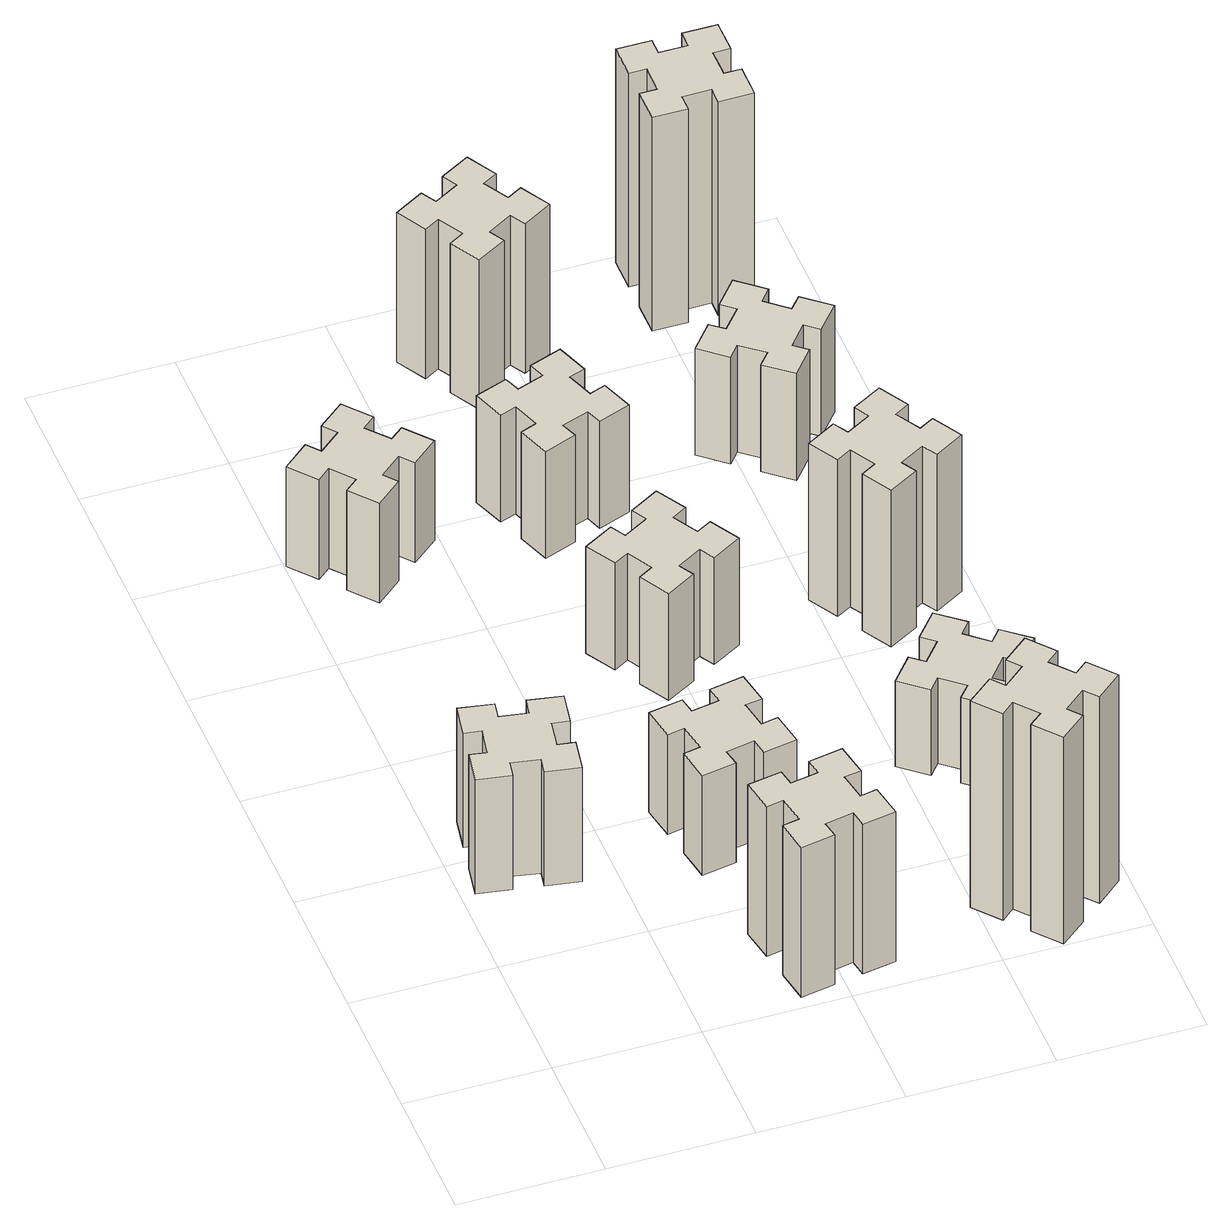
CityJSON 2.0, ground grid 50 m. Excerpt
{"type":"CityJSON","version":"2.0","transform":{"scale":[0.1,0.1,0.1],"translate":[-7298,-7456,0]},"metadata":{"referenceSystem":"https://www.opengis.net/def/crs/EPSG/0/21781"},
"CityObjects":{
"building1":{"type":"Building","attributes":{"class":"1000","function":"1000","usage":"1000","yearOfConstruction":2016,"roofType":"1000","measuredHeight":48,"storeysAboveGround":30,"storeysBelowGround":0},"geometry":[{"type":"Solid","lod":"1","boundaries":[[[[0,1,2,3,4,5,6,7,8,9,10,11,12,13,14,15,16,17,18,19]],[[17,16,20,21]],[[16,15,22,20]],[[15,14,23,22]],[[14,13,24,23]],[[13,12,25,24]],[[12,11,26,25]],[[11,10,27,26]],[[10,9,28,27]],[[9,8,29,28]],[[8,7,30,29]],[[7,6,31,30]],[[6,5,32,31]],[[5,4,33,32]],[[4,3,34,33]],[[3,2,35,34]],[[2,1,36,35]],[[1,0,37,36]],[[0,19,38,37]],[[19,18,39,38]],[[18,17,21,39]],[[24,25,26,27,28,29,30,31,32,33,34,35,36,37,38,39,21,20,22,23]]]]}]},
"building2":{"type":"Building","attributes":{"class":"1000","function":"1000","usage":"1000","yearOfConstruction":2016,"roofType":"1000","measuredHeight":42,"storeysAboveGround":30,"storeysBelowGround":0},"geometry":[{"type":"Solid","lod":"1","boundaries":[[[[40,41,42,43,44,45,46,47,48,49,50,51,52,53,54,55,56,57,58,59]],[[57,56,60,61]],[[56,55,62,60]],[[55,54,63,62]],[[54,53,64,63]],[[53,52,65,64]],[[52,51,66,65]],[[51,50,67,66]],[[50,49,68,67]],[[49,48,69,68]],[[48,47,70,69]],[[47,46,71,70]],[[46,45,72,71]],[[45,44,73,72]],[[44,43,74,73]],[[43,42,75,74]],[[42,41,76,75]],[[41,40,77,76]],[[40,59,78,77]],[[59,58,79,78]],[[58,57,61,79]],[[64,65,66,67,68,69,70,71,72,73,74,75,76,77,78,79,61,60,62,63]]]]}]},
"building3":{"type":"Building","attributes":{"class":"1000","function":"1000","usage":"1000","yearOfConstruction":2016,"roofType":"1000","measuredHeight":63,"storeysAboveGround":30,"storeysBelowGround":0},"geometry":[{"type":"Solid","lod":"1","boundaries":[[[[80,81,82,83,84,85,86,87,88,89,90,91,92,93,94,95,96,97,98,99]],[[97,96,100,101]],[[96,95,102,100]],[[95,94,103,102]],[[94,93,104,103]],[[93,92,105,104]],[[92,91,106,105]],[[91,90,107,106]],[[90,89,108,107]],[[89,88,109,108]],[[88,87,110,109]],[[87,86,111,110]],[[86,85,112,111]],[[85,84,113,112]],[[84,83,114,113]],[[83,82,115,114]],[[82,81,116,115]],[[81,80,117,116]],[[80,99,118,117]],[[99,98,119,118]],[[98,97,101,119]],[[104,105,106,107,108,109,110,111,112,113,114,115,116,117,118,119,101,100,102,103]]]]}]},
"building4":{"type":"Building","attributes":{"class":"1000","function":"1000","usage":"1000","yearOfConstruction":2016,"roofType":"1000","measuredHeight":42,"storeysAboveGround":30,"storeysBelowGround":0},"geometry":[{"type":"Solid","lod":"1","boundaries":[[[[120,121,122,123,124,125,126,127,128,129,130,131,132,133,134,135,136,137,138,139]],[[137,136,140,141]],[[136,135,142,140]],[[135,134,143,142]],[[134,133,144,143]],[[133,132,145,144]],[[132,131,146,145]],[[131,130,147,146]],[[130,129,148,147]],[[129,128,149,148]],[[128,127,150,149]],[[127,126,151,150]],[[126,125,152,151]],[[125,124,153,152]],[[124,123,154,153]],[[123,122,155,154]],[[122,121,156,155]],[[121,120,157,156]],[[120,139,158,157]],[[139,138,159,158]],[[138,137,141,159]],[[144,145,146,147,148,149,150,151,152,153,154,155,156,157,158,159,141,140,142,143]]]]}]},
"building5":{"type":"Building","attributes":{"class":"1000","function":"1000","usage":"1000","yearOfConstruction":2016,"roofType":"1000","measuredHeight":45,"storeysAboveGround":30,"storeysBelowGround":0},"geometry":[{"type":"Solid","lod":"1","boundaries":[[[[160,161,162,163,164,165,166,167,168,169,170,171,172,173,174,175,176,177,178,179]],[[177,176,180,181]],[[176,175,182,180]],[[175,174,183,182]],[[174,173,184,183]],[[173,172,185,184]],[[172,171,186,185]],[[171,170,187,186]],[[170,169,188,187]],[[169,168,189,188]],[[168,167,190,189]],[[167,166,191,190]],[[166,165,192,191]],[[165,164,193,192]],[[164,163,194,193]],[[163,162,195,194]],[[162,161,196,195]],[[161,160,197,196]],[[160,179,198,197]],[[179,178,199,198]],[[178,177,181,199]],[[184,185,186,187,188,189,190,191,192,193,194,195,196,197,198,199,181,180,182,183]]]]}]},
"building6":{"type":"Building","attributes":{"class":"1000","function":"1000","usage":"1000","yearOfConstruction":2016,"roofType":"1000","measuredHeight":45,"storeysAboveGround":30,"storeysBelowGround":0},"geometry":[{"type":"Solid","lod":"1","boundaries":[[[[200,201,202,203,204,205,206,207,208,209,210,211,212,213,214,215,216,217,218,219]],[[217,216,220,221]],[[216,215,222,220]],[[215,214,223,222]],[[214,213,224,223]],[[213,212,225,224]],[[212,211,226,225]],[[211,210,227,226]],[[210,209,228,227]],[[209,208,229,228]],[[208,207,230,229]],[[207,206,231,230]],[[206,205,232,231]],[[205,204,233,232]],[[204,203,234,233]],[[203,202,235,234]],[[202,201,236,235]],[[201,200,237,236]],[[200,219,238,237]],[[219,218,239,238]],[[218,217,221,239]],[[224,225,226,227,228,229,230,231,232,233,234,235,236,237,238,239,221,220,222,223]]]]}]},
"building7":{"type":"Building","attributes":{"class":"1000","function":"1000","usage":"1000","yearOfConstruction":2016,"roofType":"1000","measuredHeight":87,"storeysAboveGround":30,"storeysBelowGround":0},"geometry":[{"type":"Solid","lod":"1","boundaries":[[[[240,241,242,243,244,245,246,247,248,249,250,251,252,253,254,255,256,257,258,259]],[[257,256,260,261]],[[256,255,262,260]],[[255,254,263,262]],[[254,253,264,263]],[[253,252,265,264]],[[252,251,266,265]],[[251,250,267,266]],[[250,249,268,267]],[[249,248,269,268]],[[248,247,270,269]],[[247,246,271,270]],[[246,245,272,271]],[[245,244,273,272]],[[244,243,274,273]],[[243,242,275,274]],[[242,241,276,275]],[[241,240,277,276]],[[240,259,278,277]],[[259,258,279,278]],[[258,257,261,279]],[[264,265,266,267,268,269,270,271,272,273,274,275,276,277,278,279,261,260,262,263]]]]}]},
"building8":{"type":"Building","attributes":{"class":"1000","function":"1000","usage":"1000","yearOfConstruction":2016,"roofType":"1000","measuredHeight":63,"storeysAboveGround":30,"storeysBelowGround":0},"geometry":[{"type":"Solid","lod":"1","boundaries":[[[[280,281,282,283,284,285,286,287,288,289,290,291,292,293,294,295,296,297,298,299]],[[297,296,300,301]],[[296,295,302,300]],[[295,294,303,302]],[[294,293,304,303]],[[293,292,305,304]],[[292,291,306,305]],[[291,290,307,306]],[[290,289,308,307]],[[289,288,309,308]],[[288,287,310,309]],[[287,286,311,310]],[[286,285,312,311]],[[285,284,313,312]],[[284,283,314,313]],[[283,282,315,314]],[[282,281,316,315]],[[281,280,317,316]],[[280,299,318,317]],[[299,298,319,318]],[[298,297,301,319]],[[304,305,306,307,308,309,310,311,312,313,314,315,316,317,318,319,301,300,302,303]]]]}]},
"building9":{"type":"Building","attributes":{"class":"1000","function":"1000","usage":"1000","yearOfConstruction":2016,"roofType":"1000","measuredHeight":36,"storeysAboveGround":30,"storeysBelowGround":0},"geometry":[{"type":"Solid","lod":"1","boundaries":[[[[320,321,322,323,324,325,326,327,328,329,330,331,332,333,334,335,336,337,338,339]],[[337,336,340,341]],[[336,335,342,340]],[[335,334,343,342]],[[334,333,344,343]],[[333,332,345,344]],[[332,331,346,345]],[[331,330,347,346]],[[330,329,348,347]],[[329,328,349,348]],[[328,327,350,349]],[[327,326,351,350]],[[326,325,352,351]],[[325,324,353,352]],[[324,323,354,353]],[[323,322,355,354]],[[322,321,356,355]],[[321,320,357,356]],[[320,339,358,357]],[[339,338,359,358]],[[338,337,341,359]],[[344,345,346,347,348,349,350,351,352,353,354,355,356,357,358,359,341,340,342,343]]]]}]},
"building10":{"type":"Building","attributes":{"class":"1000","function":"1000","usage":"1000","yearOfConstruction":2016,"roofType":"1000","measuredHeight":66,"storeysAboveGround":30,"storeysBelowGround":0},"geometry":[{"type":"Solid","lod":"1","boundaries":[[[[360,361,362,363,364,365,366,367,368,369,370,371,372,373,374,375,376,377,378,379]],[[377,376,380,381]],[[376,375,382,380]],[[375,374,383,382]],[[374,373,384,383]],[[373,372,385,384]],[[372,371,386,385]],[[371,370,387,386]],[[370,369,388,387]],[[369,368,389,388]],[[368,367,390,389]],[[367,366,391,390]],[[366,365,392,391]],[[365,364,393,392]],[[364,363,394,393]],[[363,362,395,394]],[[362,361,396,395]],[[361,360,397,396]],[[360,379,398,397]],[[379,378,399,398]],[[378,377,381,399]],[[384,385,386,387,388,389,390,391,392,393,394,395,396,397,398,399,381,380,382,383]]]]}]},
"building11":{"type":"Building","attributes":{"class":"1000","function":"1000","usage":"1000","yearOfConstruction":2016,"roofType":"1000","measuredHeight":45,"storeysAboveGround":30,"storeysBelowGround":0},"geometry":[{"type":"Solid","lod":"1","boundaries":[[[[400,401,402,403,404,405,406,407,408,409,410,411,412,413,414,415,416,417,418,419]],[[417,416,420,421]],[[416,415,422,420]],[[415,414,423,422]],[[414,413,424,423]],[[413,412,425,424]],[[412,411,426,425]],[[411,410,427,426]],[[410,409,428,427]],[[409,408,429,428]],[[408,407,430,429]],[[407,406,431,430]],[[406,405,432,431]],[[405,404,433,432]],[[404,403,434,433]],[[403,402,435,434]],[[402,401,436,435]],[[401,400,437,436]],[[400,419,438,437]],[[419,418,439,438]],[[418,417,421,439]],[[424,425,426,427,428,429,430,431,432,433,434,435,436,437,438,439,421,420,422,423]]]]}]},
"building12":{"type":"Building","attributes":{"class":"1000","function":"1000","usage":"1000","yearOfConstruction":2016,"roofType":"1000","measuredHeight":90,"storeysAboveGround":30,"storeysBelowGround":0},"geometry":[{"type":"Solid","lod":"1","boundaries":[[[[440,441,442,443,444,445,446,447,448,449,450,451,452,453,454,455,456,457,458,459]],[[457,456,460,461]],[[456,455,462,460]],[[455,454,463,462]],[[454,453,464,463]],[[453,452,465,464]],[[452,451,466,465]],[[451,450,467,466]],[[450,449,468,467]],[[449,448,469,468]],[[448,447,470,469]],[[447,446,471,470]],[[446,445,472,471]],[[445,444,473,472]],[[444,443,474,473]],[[443,442,475,474]],[[442,441,476,475]],[[441,440,477,476]],[[440,459,478,477]],[[459,458,479,478]],[[458,457,461,479]],[[464,465,466,467,468,469,470,471,472,473,474,475,476,477,478,479,461,460,462,463]]]]}]}
},
"vertices":[
[345,917,0],[362,1015,0],[421,1005,0],[442,1123,0],[324,1144,0],[314,1085,0],[215,1102,0],[226,1161,0],[107,1182,0],[87,1064,0],[146,1054,0],[128,955,0],[69,966,0],[48,847,0],[167,827,0],[177,886,0],[275,868,0],[265,809,0],[383,788,0],[404,907,0],[275,868,480],[265,809,480],[177,886,480],[167,827,480],[48,847,480],[69,966,480],[128,955,480],[146,1054,480],[87,1064,480],[107,1182,480],[226,1161,480],[215,1102,480],[314,1085,480],[324,1144,480],[442,1123,480],[421,1005,480],[362,1015,480],[345,917,480],[404,907,480],[383,788,480],
[278,2349,0],[354,2413,0],[393,2367,0],[485,2444,0],[408,2536,0],[362,2498,0],[297,2574,0],[343,2613,0],[266,2705,0],[174,2628,0],[213,2582,0],[136,2517,0],[98,2563,0],[6,2486,0],[83,2394,0],[129,2433,0],[193,2356,0],[147,2318,0],[224,2226,0],[316,2303,0],[193,2356,420],[147,2318,420],[129,2433,420],[83,2394,420],[6,2486,420],[98,2563,420],[136,2517,420],[213,2582,420],[174,2628,420],[266,2705,420],[343,2613,420],[297,2574,420],[362,2498,420],[408,2536,420],[485,2444,420],[393,2367,420],[354,2413,420],[278,2349,420],[316,2303,420],[224,2226,420],
[955,128,0],[1054,146,0],[1064,87,0],[1182,107,0],[1161,226,0],[1102,215,0],[1085,314,0],[1144,324,0],[1123,442,0],[1005,421,0],[1015,362,0],[917,345,0],[907,404,0],[788,383,0],[809,265,0],[868,275,0],[886,177,0],[827,167,0],[847,48,0],[966,69,0],[886,177,630],[827,167,630],[868,275,630],[809,265,630],[788,383,630],[907,404,630],[917,345,630],[1015,362,630],[1005,421,630],[1123,442,630],[1144,324,630],[1085,314,630],[1102,215,630],[1161,226,630],[1182,107,630],[1064,87,630],[1054,146,630],[955,128,630],[966,69,630],[847,48,630],
[915,1002,0],[817,985,0],[807,1044,0],[688,1023,0],[709,905,0],[768,915,0],[786,817,0],[727,807,0],[747,688,0],[866,709,0],[855,768,0],[954,786,0],[964,727,0],[1082,747,0],[1061,866,0],[1002,855,0],[985,954,0],[1044,964,0],[1023,1082,0],[905,1061,0],[985,954,420],[1044,964,420],[1002,855,420],[1061,866,420],[1082,747,420],[964,727,420],[954,786,420],[855,768,420],[866,709,420],[747,688,420],[727,807,420],[786,817,420],[768,915,420],[709,905,420],[688,1023,420],[807,1044,420],[817,985,420],[915,1002,420],[905,1061,420],[1023,1082,420],
[865,1714,0],[915,1627,0],[863,1597,0],[923,1493,0],[1027,1553,0],[997,1605,0],[1084,1655,0],[1114,1603,0],[1218,1663,0],[1158,1767,0],[1106,1737,0],[1056,1824,0],[1108,1854,0],[1048,1958,0],[944,1898,0],[974,1846,0],[887,1796,0],[857,1848,0],[753,1788,0],[813,1684,0],[887,1796,450],[857,1848,450],[974,1846,450],[944,1898,450],[1048,1958,450],[1108,1854,450],[1056,1824,450],[1106,1737,450],[1158,1767,450],[1218,1663,450],[1114,1603,450],[1084,1655,450],[997,1605,450],[1027,1553,450],[923,1493,450],[863,1597,450],[915,1627,450],[865,1714,450],[813,1684,450],[753,1788,450],
[876,2345,0],[970,2379,0],[990,2323,0],[1103,2364,0],[1062,2477,0],[1006,2456,0],[972,2550,0],[1028,2570,0],[987,2683,0],[874,2642,0],[895,2586,0],[801,2552,0],[780,2608,0],[667,2567,0],[709,2454,0],[765,2475,0],[799,2381,0],[743,2360,0],[784,2247,0],[897,2289,0],[799,2381,450],[743,2360,450],[765,2475,450],[709,2454,450],[667,2567,450],[780,2608,450],[801,2552,450],[895,2586,450],[874,2642,450],[987,2683,450],[1028,2570,450],[972,2550,450],[1006,2456,450],[1062,2477,450],[1103,2364,450],[990,2323,450],[970,2379,450],[876,2345,450],[897,2289,450],[784,2247,450],
[1758,129,0],[1834,193,0],[1873,147,0],[1965,224,0],[1888,316,0],[1842,278,0],[1777,354,0],[1823,393,0],[1746,485,0],[1654,408,0],[1693,362,0],[1616,297,0],[1578,343,0],[1486,266,0],[1563,174,0],[1609,213,0],[1673,136,0],[1627,98,0],[1704,6,0],[1796,83,0],[1673,136,870],[1627,98,870],[1609,213,870],[1563,174,870],[1486,266,870],[1578,343,870],[1616,297,870],[1693,362,870],[1654,408,870],[1746,485,870],[1823,393,870],[1777,354,870],[1842,278,870],[1888,316,870],[1965,224,870],[1873,147,870],[1834,193,870],[1758,129,870],[1796,83,870],[1704,6,870],
[1006,3217,0],[956,3304,0],[1008,3334,0],[948,3438,0],[844,3378,0],[874,3326,0],[787,3276,0],[757,3328,0],[653,3268,0],[713,3164,0],[765,3194,0],[815,3107,0],[763,3077,0],[823,2973,0],[927,3033,0],[897,3085,0],[984,3135,0],[1014,3083,0],[1118,3143,0],[1058,3247,0],[984,3135,630],[1014,3083,630],[897,3085,630],[927,3033,630],[823,2973,630],[763,3077,630],[815,3107,630],[765,3194,630],[713,3164,630],[653,3268,630],[757,3328,630],[787,3276,630],[874,3326,630],[844,3378,630],[948,3438,630],[1008,3334,630],[956,3304,630],[1006,3217,630],[1058,3247,630],[1118,3143,630],
[1777,876,0],[1842,953,0],[1888,914,0],[1965,1006,0],[1873,1083,0],[1834,1037,0],[1758,1102,0],[1796,1148,0],[1704,1225,0],[1627,1133,0],[1673,1094,0],[1609,1018,0],[1563,1056,0],[1486,964,0],[1578,887,0],[1616,933,0],[1693,869,0],[1654,823,0],[1746,746,0],[1823,838,0],[1693,869,360],[1654,823,360],[1616,933,360],[1578,887,360],[1486,964,360],[1563,1056,360],[1609,1018,360],[1673,1094,360],[1627,1133,360],[1704,1225,360],[1796,1148,360],[1758,1102,360],[1834,1037,360],[1873,1083,360],[1965,1006,360],[1888,914,360],[1842,953,360],[1777,876,360],[1823,838,360],[1746,746,360],
[1846,1737,0],[1796,1824,0],[1848,1854,0],[1788,1958,0],[1684,1898,0],[1714,1846,0],[1627,1796,0],[1597,1848,0],[1493,1788,0],[1553,1684,0],[1605,1714,0],[1655,1627,0],[1603,1597,0],[1663,1493,0],[1767,1553,0],[1737,1605,0],[1824,1655,0],[1854,1603,0],[1958,1663,0],[1898,1767,0],[1824,1655,660],[1854,1603,660],[1737,1605,660],[1767,1553,660],[1663,1493,660],[1603,1597,660],[1655,1627,660],[1605,1714,660],[1553,1684,660],[1493,1788,660],[1597,1848,660],[1627,1796,660],[1714,1846,660],[1684,1898,660],[1788,1958,660],[1848,1854,660],[1796,1824,660],[1846,1737,660],[1898,1767,660],[1958,1663,660],
[1734,2617,0],[1658,2682,0],[1696,2728,0],[1604,2805,0],[1527,2713,0],[1573,2674,0],[1509,2598,0],[1463,2636,0],[1386,2544,0],[1478,2467,0],[1516,2513,0],[1593,2449,0],[1554,2403,0],[1646,2326,0],[1723,2418,0],[1677,2456,0],[1742,2533,0],[1788,2494,0],[1865,2586,0],[1773,2663,0],[1742,2533,450],[1788,2494,450],[1677,2456,450],[1723,2418,450],[1646,2326,450],[1554,2403,450],[1593,2449,450],[1516,2513,450],[1478,2467,450],[1386,2544,450],[1463,2636,450],[1509,2598,450],[1573,2674,450],[1527,2713,450],[1604,2805,450],[1696,2728,450],[1658,2682,450],[1734,2617,450],[1773,2663,450],[1865,2586,450],
[1575,3195,0],[1675,3195,0],[1675,3135,0],[1795,3135,0],[1795,3255,0],[1735,3255,0],[1735,3355,0],[1795,3355,0],[1795,3475,0],[1675,3475,0],[1675,3415,0],[1575,3415,0],[1575,3475,0],[1455,3475,0],[1455,3355,0],[1515,3355,0],[1515,3255,0],[1455,3255,0],[1455,3135,0],[1575,3135,0],[1515,3255,900],[1455,3255,900],[1515,3355,900],[1455,3355,900],[1455,3475,900],[1575,3475,900],[1575,3415,900],[1675,3415,900],[1675,3475,900],[1795,3475,900],[1795,3355,900],[1735,3355,900],[1735,3255,900],[1795,3255,900],[1795,3135,900],[1675,3135,900],[1675,3195,900],[1575,3195,900],[1575,3135,900],[1455,3135,900]
]}
